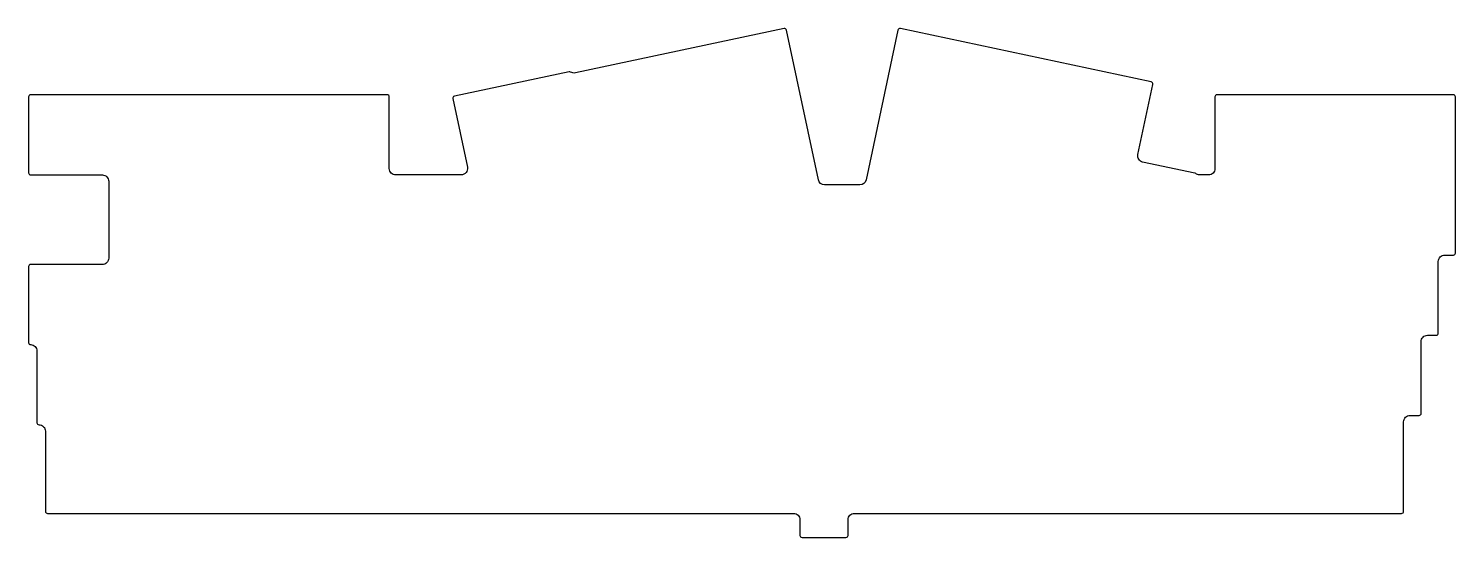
# Model space of a CAD drawing. Header units: millimetres. Extents: x -358 to -19, y 16 to 137.
import ezdxf

# ---------------------------------------------------------------- set-up
doc = ezdxf.new("R2010")
doc.units = ezdxf.units.MM
doc.layers.get('0').update_dxf_attribs({"linetype": 'CONTINUOUS'})

msp = doc.modelspace()

# ---------------------------------------------------------------- linework, layer by layer
msp.add_lwpolyline([(-151.47, 136.67), (-159.03, 101.08, -0.354119), (-160.5, 99.89), (-168.9, 99.89, -0.354119), (-170.36, 101.08), (-177.93, 136.67, 0.414214), (-178.52, 137.06), (-228.11, 126.52, -0.200786), (-229.24, 126.73, 0.200786), (-229.62, 126.8), (-256.86, 121.01, 0.414214), (-257.25, 120.42), (-253.78, 104.09, -0.476976), (-255.24, 102.28), (-270.83, 102.28, -0.414214), (-272.33, 103.78), (-272.33, 120.83, 0.414214), (-272.83, 121.33), (-357.56, 121.33, 0.414214), (-358.06, 120.83), (-358.06, 102.78, 0.414214), (-357.56, 102.28), (-340.51, 102.28, -0.414214), (-339.01, 100.78), (-339.01, 82.5, -0.414214), (-340.51, 81), (-357.55, 81, 0.414214), (-358.05, 80.5), (-358.05, 62.45, 0.414214), (-357.55, 61.95, -0.414214), (-356.05, 60.45), (-356.05, 43.4, 0.414214), (-355.55, 42.9, -0.414214), (-354.05, 41.4), (-354.05, 22.35, 0.414214), (-353.55, 21.85), (-176.23, 21.85, -0.414214), (-174.73, 20.35), (-174.73, 16.64, 0.414214), (-174.23, 16.14), (-163.8, 16.14, 0.414214), (-163.3, 16.64), (-163.3, 20.35, -0.414214), (-161.8, 21.85), (-31.78, 21.85, 0.414214), (-31.28, 22.35), (-31.28, 23.85), (-31.28, 43.63, -0.414214), (-29.78, 45.13), (-27.61, 45.13, 0.414214), (-27.11, 45.63), (-27.11, 62.68, -0.414214), (-25.61, 64.18), (-23.54, 64.18, 0.414214), (-23.04, 64.68), (-23.04, 81.73, -0.414214), (-21.54, 83.23), (-19.46, 83.23, 0.414214), (-18.96, 83.73), (-18.96, 120.83, 0.414214), (-19.46, 121.33), (-75.61, 121.33, 0.414214), (-76.11, 120.83), (-76.11, 103.78, -0.414214), (-77.61, 102.28), (-79.76, 102.28, -0.171677), (-80.7, 102.61, 0.118205), (-80.91, 102.71), (-93.3, 105.34, -0.414214), (-94.45, 107.12), (-90.91, 123.8, 0.414214), (-91.29, 124.39), (-150.87, 137.06, 0.414214)], format="xyb", close=True)

doc.saveas('drawing.dxf')
